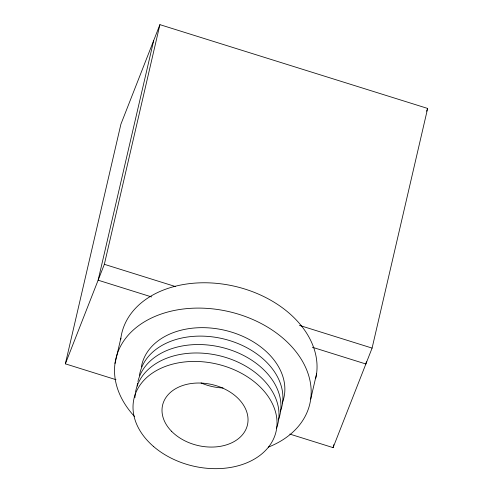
<?xml version="1.0" encoding="UTF-8"?>
<svg xmlns="http://www.w3.org/2000/svg" width="493" height="493" viewBox="0 0 493 493"><rect width="100%" height="100%" fill="white"/><g stroke="black" fill="none" stroke-linecap="round" stroke-linejoin="round"><path stroke-width="0.74" d="M115.966 379.678L65.353 363.84L120.908 124.181L159.911 24.65L427.647 108.442L372.092 348.101L333.089 447.632L289.81 434.086M153.687 40.543L98.132 280.197L151.678 296.959M65.353 363.84L104.356 264.31L159.911 24.65M114.998 363.477L120.865 338.161M310.713 399.09L316.58 373.774M333.089 447.632L333.779 444.637M366.385 361.745L365.868 363.994L312.315 347.232M426.562 111.208L427.647 108.442M104.356 264.31L175.508 286.575M299.473 325.374L372.092 348.101M134.638 416.616A99.574 71.497 13.1 0 1 154.599 316.592A99.574 71.497 13.1 0 1 293.058 348.163A99.574 71.497 13.1 0 1 268.371 447.108M120.686 339.64A99.574 71.497 13.1 0 1 230.428 285.367A99.574 71.497 13.1 0 1 315.785 378.18M137.146 386.05A72.933 52.375 13.1 0 1 137.609 383.018M137.929 381.52A72.933 52.375 13.1 0 1 224.598 348.107A72.933 52.375 13.1 0 1 278.366 419.888M134.977 397.537A72.933 52.375 13.1 0 1 135.279 393.728M135.513 392.212A72.933 52.375 13.1 0 1 221.098 356.137A72.933 52.375 13.1 0 1 276.407 428.331M141.38 366.897A72.933 52.375 13.1 0 1 226.965 330.821A72.933 52.375 13.1 0 1 282.273 403.015M139.427 375.333A72.933 52.375 13.1 0 1 225.011 339.264A72.933 52.375 13.1 0 1 280.32 411.452M223.058 387.954A43.563 31.281 13.1 0 1 201.076 382.932M171.484 431.209A43.563 31.281 13.1 0 0 245.132 430.894A43.563 31.281 13.1 0 0 198.469 383.018A43.563 31.281 13.1 0 0 171.484 431.209M153.687 446.621A72.933 52.375 13.1 0 0 274.453 436.767A72.933 52.375 13.1 0 0 186.952 361.733A72.933 52.375 13.1 0 0 153.687 446.621"/></g></svg>
